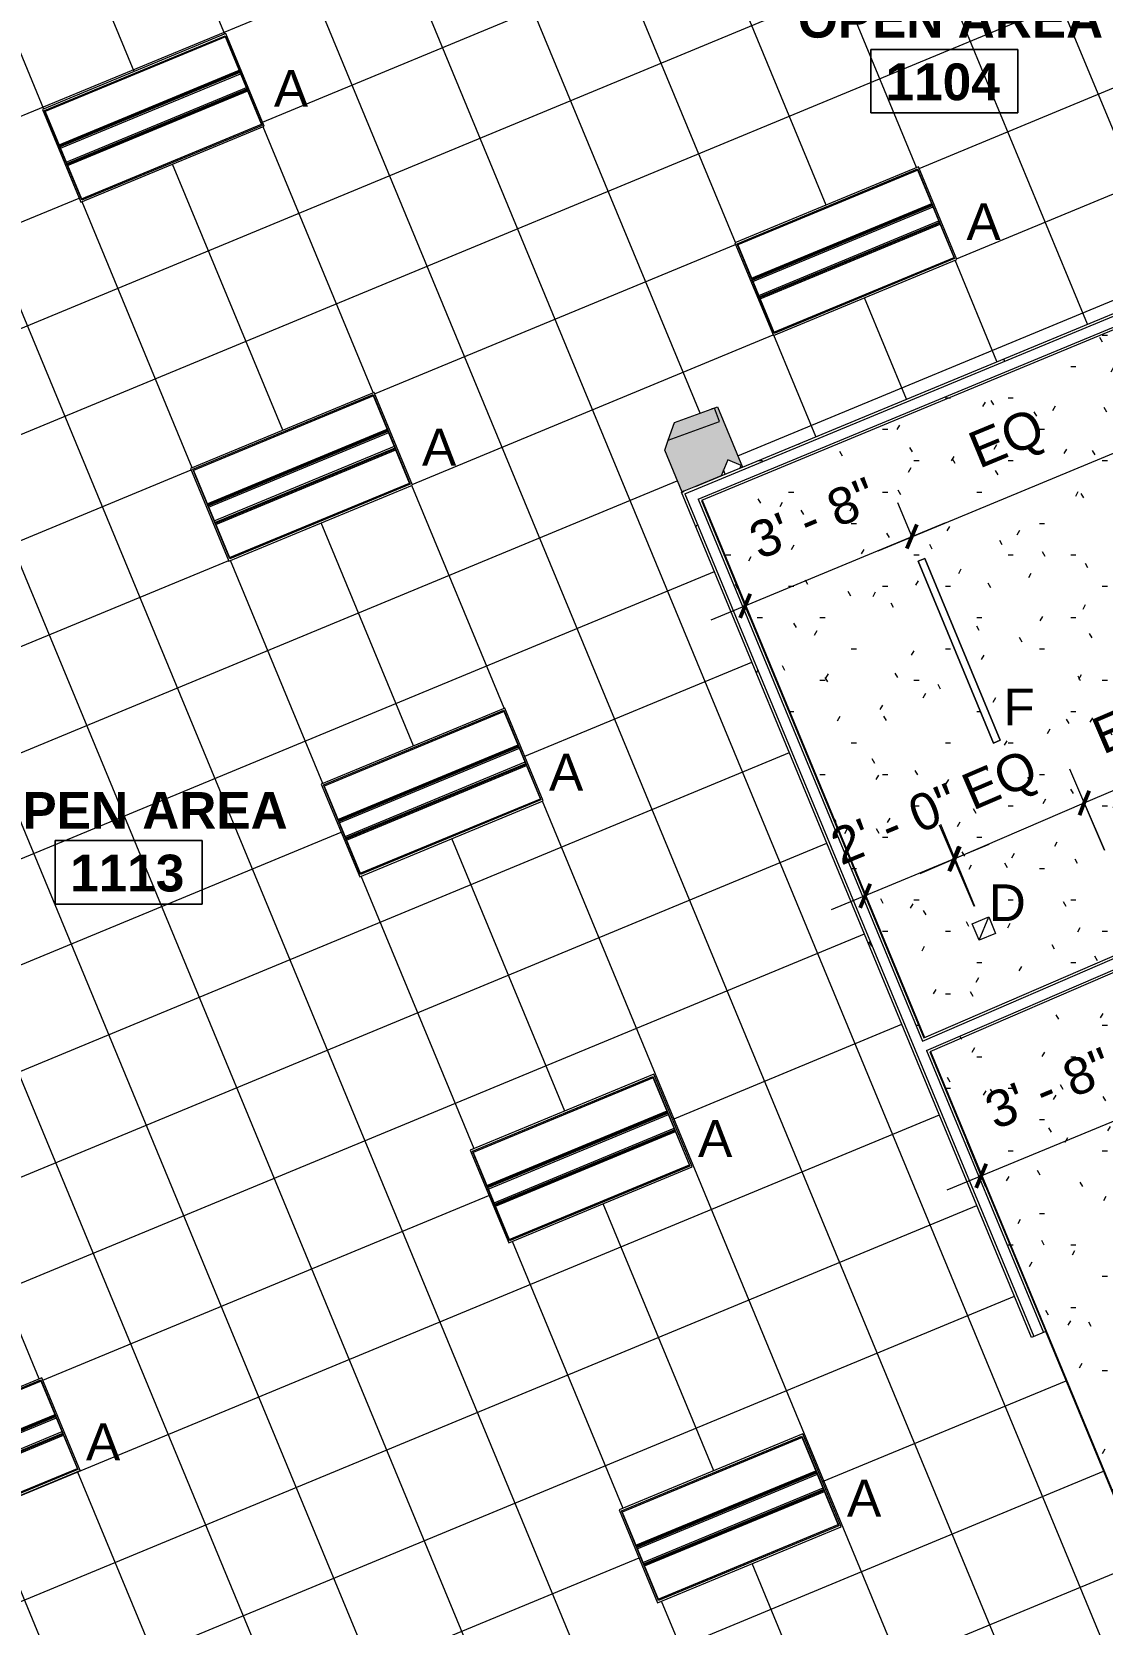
# Model space of a CAD drawing. Header units: inches. Extents: x 488 to 2071, y 800 to 2512.
# Drawn here: x 1535 to 1797.1, y 1927 to 2316.8 of the extents above; entities that cross this region are included whole.
import ezdxf

# ---------------------------------------------------------------- set-up
doc = ezdxf.new("R2010")
doc.units = ezdxf.units.IN
doc.header["$MEASUREMENT"] = 0
for name, color, linetype, lineweight in [('A-ANNO-DIMS', 211, 'Continuous', 9), ('A-ANNO-DIMS-96', 211, 'Continuous', 9), ('A-AREA-IDEN', 2, 'Continuous', 9), ('A-CLNG', 13, 'Continuous', 13), ('A-CLNG-PATT', 13, 'Continuous', 13), ('A-DETL-GENF', 92, 'Continuous', 9), ('A-WALL', 113, 'Continuous', 9), ('A-WALL-PATT', 111, 'Continuous', 13), ('E-LITE-EQPM', 33, 'Continuous', 9), ('E-LITE-EQPM-IDEN', 33, 'Continuous', 9), ('I-WALL', 2, 'Continuous', 9)]:
    doc.layers.add(name, color=color, linetype=linetype, lineweight=lineweight)
doc.styles.add('Arial', font='arial.ttf', dxfattribs={"height": 9})
doc.styles.add('Swis721 Lt BT', font='swissl.ttf', dxfattribs={"height": 9})
doc.styles.add('Swis721 Lt BT_B', font='', dxfattribs={"height": 9})
doc.styles.get('Swis721 Lt BT_B').set_extended_font_data('Swis721 Lt BT', bold=True)
doc.dimstyles.new('OTJ_-_3_32__Linear__1_2__Tolerance', dxfattribs={"dimscale": 12, "dimtxt": 9.497835, "dimasz": 0.375, "dimexe": 0.75, "dimexo": 0.5, "dimgap": 0.5, "dimtad": 1, "dimdec": 1, "dimrnd": 0.5, "dimzin": 3, "dimdsep": 46, "dimlunit": 4, "dimtxsty": 'Swis721 Lt BT', "dimblk1": 'OBLIQUE', "dimblk2": 'OBLIQUE', "dimsah": 1, "dimcen": 0.09, "dimdle": 0.75, "dimazin": 0, "dimtfac": 1, "dimtdec": 4, "dimtix": 1, "dimtmove": 0, "dimatfit": 3, "dimfxl": 1, "dimtvp": 1, "dimfrac": 2, "dimtolj": 1, "dimtzin": 0, "dimarcsym": 2})
pattern_1 = [(0, (0, 0), (30.72, 7.68), [1.267, -21.773, 1.267, -21.773, -122.88]), (0, (0, 0), (30.72, 7.68), [-46.08, 1.267, -44.813, 1.267, -21.773, -53.76]), (0, (0, 0), (30.72, 7.68), [-115.2, 1.267, -14.093, 1.267, -37.133]), (120, (11.52, 3.84), (-22.011075, 22.7643), [1.267, -21.773, 1.267, -21.773, -122.88]), (120, (11.52, 3.84), (-22.011075, 22.7643), [-46.08, 1.267, -44.813, 1.267, -21.773, -53.76]), (120, (11.52, 3.84), (-22.011075, 22.7643), [-115.2, 1.267, -14.093, 1.267, -37.133]), (240, (15.36, 19.2), (-8.708925, -30.4443), [1.267, -21.773, 1.267, -21.773, -122.88]), (240, (15.36, 19.2), (-8.708925, -30.4443), [-46.08, 1.267, -44.813, 1.267, -21.773, -53.76]), (240, (15.36, 19.2), (-8.708925, -30.4443), [-115.2, 1.267, -14.093, 1.267, -37.133])]

# ---------------------------------------------------------------- blocks, each defined once
blk = doc.blocks.new('L-Recessed-Axis-Plano - 2 X 4-4550867-Level 1 REFLECTED CEILING PLAN')
at = {"layer": 'E-LITE-EQPM'}
for p, q in [((23.91, 11.87), (-23.91, 11.87)), ((-23.91, 11.87), (-23.91, -11.88)), ((23.91, -11.88), (23.91, 11.87)), ((-23.87, -11.56), (-23.87, 11.56)), ((-23.87, 11.56), (23.88, 11.56)), ((23.88, 11.56), (23.88, -11.56)), ((-23.87, 2.74), (23.88, 2.74)), ((23.88, 2.51), (-23.87, 2.51)), ((-23.87, 2.3), (23.88, 2.3)), ((-23.87, 2.2), (23.88, 2.2)), ((-23.87, 1.83), (23.88, 1.83)), ((-23.87, -1.83), (23.88, -1.83)), ((-23.87, -2.2), (23.88, -2.2)), ((-23.87, -2.3), (23.88, -2.3)), ((-23.87, -2.51), (23.88, -2.51)), ((-23.87, -2.74), (23.88, -2.74)), ((23.88, -11.56), (-23.87, -11.56)), ((-23.91, -11.88), (23.91, -11.88))]:
    blk.add_line(p, q, dxfattribs=at)
blk = doc.blocks.new('L-Recessed Square Downlight - 4_ 2-5471049-Level 1 REFLECTED CEILING PLAN')
at = {"layer": 'E-LITE-EQPM'}
for p, q in [((2.1875, 2.1875), (-2.1875, 2.1875)), ((-2.1875, 2.1875), (-2.1875, -2.1875)), ((-2.1875, -2.1875), (2.1875, 2.1875)), ((2.1875, -2.1875), (2.1875, 2.1875)), ((-2.1875, -2.1875), (2.1875, -2.1875))]:
    blk.add_line(p, q, dxfattribs=at)
blk = doc.blocks.new('Lighting-Recessed-Axis-Sculpt - SCR-B4-300-80-35-F-4-5384504-Level 1 REFLECTED CEILING PLAN')
at = {"layer": 'A-DETL-GENF'}
for p, q in [((-24.085, -0.875), (-24.085, 0.875)), ((-24.085, 0.875), (24.085, 0.875)), ((24.085, 0.875), (-24.085, 0.875)), ((-24.085, 0.875), (-24.085, -0.875)), ((24.085, 0.875), (24.085, -0.875)), ((24.085, -0.875), (24.085, 0.875)), ((24.085, -0.875), (-24.085, -0.875)), ((-24.085, -0.875), (24.085, -0.875))]:
    blk.add_line(p, q, dxfattribs=at)
blk = doc.blocks.new('DIMBLOCK22-Level 1 REFLECTED CEILING PLAN')
at = {"layer": 'A-ANNO-DIMS-96', "lineweight": 50}
for p, q in [((1806.04, 2216.24), (1807.26, 2219.18)), ((1806.04, 2216.24), (1804.82, 2213.3)), ((1750.57, 2193.26), (1751.78, 2196.2)), ((1750.57, 2193.26), (1749.35, 2190.32))]:
    blk.add_line(p, q, dxfattribs=at)
at = {"layer": 'A-ANNO-DIMS-96'}
for p, q in [((1742.25, 2189.81), (1806.04, 2216.24)), ((1805.76, 2216.92), (1809.49, 2207.92)), ((1806.04, 2216.24), (1805.76, 2216.92)), ((1750.63, 2193.11), (1747.12, 2201.57)), ((1750.57, 2193.26), (1750.63, 2193.11))]:
    blk.add_line(p, q, dxfattribs=at)
at = {"layer": 'A-ANNO-DIMS-96', "color": 0, "insert": (1763.54, 2218.13), "char_height": 9, "width": 20.443, "attachment_point": 1, "rotation": 22.5, "line_spacing_factor": 1.005062, "style": 'Swis721 Lt BT'}
blk.add_mtext('EQ', dxfattribs=at)
blk = doc.blocks.new('_Oblique')
at = {"color": 0, "linetype": 'ByBlock', "lineweight": -2}
blk.add_line((-0.5, -0.5), (0.5, 0.5), dxfattribs=at)
blk = doc.blocks.new('DIMBLOCK25-Level 1 REFLECTED CEILING PLAN')
at = {"layer": 'A-ANNO-DIMS-96'}
for p, q in [((1750.63, 2193.11), (1747.12, 2201.57)), ((1701.39, 2172.89), (1758.88, 2196.7)), ((1750.57, 2193.26), (1750.63, 2193.11)), ((1710.79, 2173.73), (1706.26, 2184.65)), ((1709.71, 2176.34), (1710.79, 2173.73))]:
    blk.add_line(p, q, dxfattribs=at)
at = {"layer": 'A-ANNO-DIMS-96', "lineweight": 50}
for p, q in [((1750.57, 2193.26), (1751.78, 2196.2)), ((1750.57, 2193.26), (1749.35, 2190.32)), ((1709.71, 2176.34), (1710.92, 2179.27)), ((1709.71, 2176.34), (1708.49, 2173.4))]:
    blk.add_line(p, q, dxfattribs=at)
at = {"layer": 'A-ANNO-DIMS-96', "color": 0, "insert": (1709.8, 2195.87), "char_height": 9, "width": 34.9159, "attachment_point": 1, "rotation": 22.5, "line_spacing_factor": 1.005062, "style": 'Swis721 Lt BT'}
blk.add_mtext('3\' - 8"', dxfattribs=at)
blk = doc.blocks.new('DIMBLOCK26-Level 1 REFLECTED CEILING PLAN')
at = {"layer": 'A-ANNO-DIMS-96'}
for p, q in [((1797.72, 2116.5), (1789.21, 2136.32)), ((1752.59, 2110.8), (1792.76, 2128.05)), ((1792.76, 2128.05), (1797.72, 2116.5)), ((1765.82, 2102.8), (1757.31, 2122.62)), ((1760.86, 2114.35), (1765.82, 2102.8))]:
    blk.add_line(p, q, dxfattribs=at)
at = {"layer": 'A-ANNO-DIMS-96', "lineweight": 50}
for p, q in [((1792.76, 2128.05), (1793.94, 2131)), ((1792.76, 2128.05), (1791.58, 2125.09)), ((1760.86, 2114.35), (1762.04, 2117.31)), ((1760.86, 2114.35), (1759.68, 2111.4))]:
    blk.add_line(p, q, dxfattribs=at)
at = {"layer": 'A-ANNO-DIMS-96', "color": 0, "insert": (1761.88, 2134.39), "char_height": 9, "width": 20.443, "attachment_point": 1, "rotation": 23.2392, "line_spacing_factor": 1.005062, "style": 'Swis721 Lt BT'}
blk.add_mtext('EQ', dxfattribs=at)
blk = doc.blocks.new('DIMBLOCK27-Level 1 REFLECTED CEILING PLAN')
at = {"layer": 'A-ANNO-DIMS-96'}
for p, q in [((1829.5, 2130.47), (1821.11, 2150.02)), ((1792.76, 2128.05), (1824.66, 2141.75)), ((1824.66, 2141.75), (1829.5, 2130.47)), ((1797.72, 2116.5), (1789.21, 2136.32)), ((1792.76, 2128.05), (1797.72, 2116.5))]:
    blk.add_line(p, q, dxfattribs=at)
at = {"layer": 'A-ANNO-DIMS-96', "lineweight": 50}
for p, q in [((1824.66, 2141.75), (1825.84, 2144.7)), ((1824.66, 2141.75), (1823.48, 2138.79)), ((1792.76, 2128.05), (1793.94, 2131)), ((1792.76, 2128.05), (1791.58, 2125.09))]:
    blk.add_line(p, q, dxfattribs=at)
at = {"layer": 'A-ANNO-DIMS-96', "color": 0, "insert": (1793.77, 2148.09), "char_height": 9, "width": 20.443, "attachment_point": 1, "rotation": 23.2392, "line_spacing_factor": 1.005062, "style": 'Swis721 Lt BT'}
blk.add_mtext('EQ', dxfattribs=at)
blk = doc.blocks.new('DIMBLOCK29-Level 1 REFLECTED CEILING PLAN')
at = {"layer": 'A-ANNO-DIMS-96'}
for p, q in [((1765.89, 2102.83), (1757.63, 2122.78)), ((1769.39, 2117.91), (1730.79, 2101.92)), ((1761.08, 2114.46), (1765.89, 2102.83)), ((1738.03, 2107.97), (1742.55, 2097.05)), ((1739.11, 2105.36), (1738.03, 2107.97))]:
    blk.add_line(p, q, dxfattribs=at)
at = {"layer": 'A-ANNO-DIMS-96', "lineweight": 50}
for p, q in [((1761.08, 2114.46), (1762.29, 2117.4)), ((1761.08, 2114.46), (1759.86, 2111.52)), ((1739.11, 2105.36), (1737.89, 2102.42)), ((1739.11, 2105.36), (1740.32, 2108.3))]:
    blk.add_line(p, q, dxfattribs=at)
at = {"layer": 'A-ANNO-DIMS-96', "color": 0, "insert": (1729.76, 2120.99), "char_height": 9, "width": 34.9159, "attachment_point": 1, "rotation": 22.5, "line_spacing_factor": 1.005062, "style": 'Swis721 Lt BT'}
blk.add_mtext('2\' - 0"', dxfattribs=at)
blk = doc.blocks.new('DIMBLOCK34-Level 1 REFLECTED CEILING PLAN')
at = {"layer": 'A-ANNO-DIMS-96'}
for p, q in [((1809.53, 2050.59), (1804.81, 2061.97)), ((1759.2, 2033.33), (1816.57, 2057.1)), ((1808.26, 2053.65), (1809.53, 2050.59)), ((1768.59, 2034.17), (1764.07, 2045.09)), ((1767.51, 2036.78), (1768.59, 2034.17))]:
    blk.add_line(p, q, dxfattribs=at)
at = {"layer": 'A-ANNO-DIMS-96', "lineweight": 50}
for p, q in [((1808.26, 2053.65), (1809.47, 2056.59)), ((1808.26, 2053.65), (1807.04, 2050.71)), ((1767.51, 2036.78), (1768.73, 2039.72)), ((1767.51, 2036.78), (1766.3, 2033.84))]:
    blk.add_line(p, q, dxfattribs=at)
at = {"layer": 'A-ANNO-DIMS-96', "color": 0, "insert": (1767.55, 2056.29), "char_height": 9, "width": 34.9159, "attachment_point": 1, "rotation": 22.5, "line_spacing_factor": 1.005062, "style": 'Swis721 Lt BT'}
blk.add_mtext('3\' - 8"', dxfattribs=at)
blk = doc.blocks.new('Room Tag - Room Name and Number-3379422-Level 1 REFLECTED CEILING PLAN')
at = {"layer": 'A-AREA-IDEN'}
for p, q in [((-0.1881, -0.1636), (-0.1881, -0.0018)), ((-0.1881, -0.0018), (0.1869, -0.0018)), ((0.1869, -0.0018), (-0.1881, -0.0018)), ((-0.1881, -0.0018), (-0.1881, -0.1636)), ((0.1869, -0.0018), (0.1869, -0.1636)), ((0.1869, -0.1636), (0.1869, -0.0018)), ((0.1869, -0.1636), (-0.1881, -0.1636)), ((-0.1881, -0.1636), (0.1869, -0.1636))]:
    blk.add_line(p, q, dxfattribs=at)

msp = doc.modelspace()

# ---------------------------------------------------------------- hatches: boundary and pattern name
at = {"layer": 'A-CLNG-PATT'}
h = msp.add_hatch(dxfattribs=at)
h.set_pattern_fill('FP_8', color=256, style=0, pattern_type=2)
h.set_pattern_definition([(22.5, (1548.482, 2147.036), (9.1844, -22.1731), []), (292.5, (1548.482, 2147.036), (-22.1731, -9.1844), [])])
h.paths.add_polyline_path([(1500.81, 1790.56), (1501.31, 1790.76), (1501.16, 1791.18), (1571.97, 1820.51), (1572.14, 1820.1), (1815.51, 1920.91), (1783.31, 1998.63), (1779.85, 1997.2), (1694.14, 2204.12), (1694.26, 2204.17), (1690.01, 2214.45), (1692.45, 2221.18), (1702.25, 2224.79), (1702.93, 2225.07), (1709.04, 2210.3), (1881.32, 2281.66), (1871.75, 2304.75), (1875.22, 2306.19), (1886.22, 2279.63), (1939.27, 2303.36), (1926.08, 2308.83), (1930.95, 2320.62), (1732.29, 2402.91), (1730.28, 2398.06), (1706.94, 2407.73), (1707.65, 2408.04), (1706.65, 2410.45), (1123.74, 2169.01), (1193.44, 2000.73), (1381.99, 2078.83), (1413.5, 2002.76), (1413, 2002.55), (1500.73, 1790.73)], flags=0)
h.paths.add_polyline_path([(1587.01, 1796.35), (1702.75, 1844.29), (1693.61, 1866.36), (1577.87, 1818.42), (1586.77, 1796.92)], flags=0)
h.paths.add_polyline_path([(1706.21, 1845.72), (1822.22, 1893.78), (1813.08, 1915.84), (1697.07, 1867.79), (1705.64, 1847.12)], flags=0)
h.paths.add_polyline_path([(1538.42, 1858), (1529.02, 1880.69), (1573.95, 1899.3), (1583.35, 1876.6), (1538.64, 1858.09)], flags=0)
h.paths.add_polyline_path([(1223.52, 1928.11), (1371.65, 1989.47), (1343.01, 2058.63), (1194.88, 1997.27), (1220.22, 1936.09)], flags=0)
h.paths.add_polyline_path([(1688.29, 1932.27), (1678.89, 1954.97), (1723.82, 1973.57), (1733.22, 1950.88), (1688.51, 1932.37)], flags=0)
h.paths.add_polyline_path([(1501.95, 1946.05), (1492.55, 1968.75), (1537.47, 1987.35), (1546.87, 1964.66), (1502.17, 1946.14)], flags=0)
h.paths.add_polyline_path([(1256.51, 1973.08), (1247.11, 1995.77), (1292.04, 2014.38), (1301.44, 1991.69), (1256.73, 1973.17)], flags=0)
h.paths.add_polyline_path([(1375.12, 1990.9), (1408.61, 2004.78), (1379.96, 2073.93), (1346.47, 2060.06), (1374.78, 1991.72)], flags=0)
h.paths.add_polyline_path([(1651.82, 2020.33), (1642.42, 2043.02), (1687.34, 2061.63), (1696.74, 2038.94), (1652.04, 2020.42)], flags=0)
h.paths.add_polyline_path([(1464.75, 2034.15), (1455.35, 2056.84), (1500.27, 2075.45), (1509.67, 2052.75), (1464.97, 2034.24)], flags=0)
h.paths.add_polyline_path([(1272.7, 2058.61), (1263.3, 2081.31), (1308.23, 2099.91), (1317.63, 2077.22), (1272.92, 2058.7)], flags=0)
h.paths.add_polyline_path([(1383.89, 2074.95), (1377.81, 2089.75), (1392.55, 2095.86), (1398.67, 2081.07), (1384, 2075)], flags=0)
h.paths.add_polyline_path([(1615.33, 2110), (1605.93, 2132.69), (1650.85, 2151.3), (1660.25, 2128.6), (1615.55, 2110.09)], flags=0)
h.paths.add_polyline_path([(1428.31, 2123.75), (1418.91, 2146.44), (1463.84, 2165.05), (1473.24, 2142.36), (1428.53, 2123.84)], flags=0)
h.paths.add_polyline_path([(1236.33, 2146.42), (1226.93, 2169.11), (1271.86, 2187.72), (1281.26, 2165.03), (1236.55, 2146.51)], flags=0)
h.paths.add_polyline_path([(1583.32, 2187.27), (1573.92, 2209.97), (1618.84, 2228.58), (1628.24, 2205.88), (1583.54, 2187.37)], flags=0)
h.paths.add_polyline_path([(1703.83, 2208.14), (1708.44, 2210.05), (1708.72, 2210.71), (1705.5, 2212.08), (1703.84, 2208.16)], flags=0)
h.paths.add_polyline_path([(1391.42, 2211.83), (1382.02, 2234.52), (1426.95, 2253.13), (1436.35, 2230.44), (1391.64, 2211.92)], flags=0)
h.paths.add_polyline_path([(1716.63, 2242.49), (1707.23, 2265.19), (1752.15, 2283.8), (1761.55, 2261.1), (1716.85, 2242.59)], flags=0)
h.paths.add_polyline_path([(1547.04, 2275.12), (1537.64, 2297.81), (1582.57, 2316.42), (1591.97, 2293.73), (1547.26, 2275.21)], flags=0)
h.paths.add_polyline_path([(1679.85, 2331.3), (1670.45, 2353.99), (1715.37, 2372.6), (1724.77, 2349.91), (1680.07, 2331.39)], flags=0)
h.paths.add_polyline_path([(1728.25, 2402.96), (1728.82, 2404.35), (1710.37, 2411.99), (1708.41, 2411.18), (1728.01, 2403.06)], flags=0)
h = msp.add_hatch(dxfattribs=at)
h.set_pattern_fill('FP_7', color=256, style=0, pattern_type=2)
h.set_pattern_definition(pattern_1)
h.paths.add_polyline_path([(1815.51, 1920.91), (2015.84, 2003.9), (2015.84, 2285.46), (1945.75, 2314.49), (1940.86, 2302.71), (1939.27, 2303.36), (1886.22, 2279.63), (1895.87, 2256.34), (1892.4, 2254.91), (1882.76, 2278.19), (1699.04, 2202.09), (1753.51, 2070.59), (1870.5, 2121.06), (1939.72, 2107.61), (1939, 2103.93), (1870.78, 2117.15), (1754.95, 2067.12), (1813.43, 1925.91)], flags=0)
h.paths.add_polyline_path([(1838.63, 1978.03), (1811.01, 2044.71), (1812.63, 2045.38), (1840.25, 1978.7)], flags=0)
h.paths.add_polyline_path([(1883.06, 1996.64), (1855.44, 2063.32), (1857.06, 2063.99), (1884.68, 1997.31)], flags=0)
h.paths.add_polyline_path([(1928.38, 2013.11), (1900.77, 2079.78), (1902.38, 2080.45), (1930, 2013.78)], flags=0)
h.paths.add_polyline_path([(1770.55, 2142.73), (1752.11, 2187.23), (1753.73, 2187.9), (1772.16, 2143.4)], flags=0)
h.paths.add_polyline_path([(1825.68, 2166.54), (1807.25, 2211.04), (1808.86, 2211.71), (1827.3, 2167.21)], flags=0)
h.paths.add_polyline_path([(1881.5, 2188.69), (1863.07, 2233.19), (1864.69, 2233.86), (1883.12, 2189.36)], flags=0)
h.paths.add_polyline_path([(1936.98, 2211.67), (1918.55, 2256.17), (1920.16, 2256.84), (1938.6, 2212.34)], flags=0)
at = {"layer": 'A-WALL'}
msp.add_hatch(color=250, dxfattribs=at).paths.add_polyline_path([(1694.26, 2204.17), (1703.84, 2208.16), (1705.5, 2212.08), (1708.72, 2210.71), (1708.44, 2210.05), (1709.04, 2210.3), (1702.93, 2225.07), (1702.25, 2224.75), (1703.45, 2221.46), (1690.89, 2216.89), (1690.01, 2214.45), (1694.23, 2204.25)], flags=0)
at = {"layer": 'A-WALL-PATT', "lineweight": 9}
h = msp.add_hatch(dxfattribs=at)
h.set_pattern_fill('FP_1', color=256, style=0, pattern_type=2)
h.set_pattern_definition(pattern_1)
h.paths.add_polyline_path([(1694.95, 2203.78), (1881.56, 2281.08), (1881.32, 2281.66), (1694.72, 2204.36), (1694.81, 2204.12)], flags=0)
h = msp.add_hatch(dxfattribs=at)
h.set_pattern_fill('FP_1', color=256, style=0, pattern_type=2)
h.set_pattern_definition(pattern_1)
h.paths.add_polyline_path([(1699.04, 2202.09), (1882.76, 2278.19), (1882.52, 2278.77), (1698.8, 2202.67)], flags=0)
msp.add_hatch(color=7, dxfattribs=at).paths.add_polyline_path([(1690.89, 2216.89), (1703.45, 2221.46), (1702.25, 2224.75), (1692.45, 2221.18), (1692.24, 2220.6)], flags=0)
h = msp.add_hatch(dxfattribs=at)
h.set_pattern_fill('FP_1', color=256, style=0, pattern_type=2)
h.set_pattern_definition(pattern_1)
h.paths.add_polyline_path([(1779.85, 1997.2), (1780.43, 1997.43), (1694.72, 2204.36), (1694.14, 2204.12), (1773.8, 2011.8)], flags=0)
h = msp.add_hatch(dxfattribs=at)
h.set_pattern_fill('FP_1', color=256, style=0, pattern_type=2)
h.set_pattern_definition(pattern_1)
h.paths.add_polyline_path([(1782.74, 1998.39), (1783.31, 1998.63), (1754.71, 2067.7), (1754.13, 2067.45), (1780.43, 2003.97)], flags=0)
h.paths.add_polyline_path([(1753.18, 2069.76), (1753.75, 2070.01), (1698.8, 2202.67), (1698.22, 2202.43), (1752.82, 2070.63)], flags=0)
h = msp.add_hatch(dxfattribs=at)
h.set_pattern_fill('FP_1', color=256, style=0, pattern_type=2)
h.set_pattern_definition(pattern_1)
h.paths.add_polyline_path([(1754.95, 2067.12), (1871.87, 2117.61), (1870.78, 2117.83), (1754.71, 2067.7)], flags=0)

# ---------------------------------------------------------------- linework, layer by layer
at = {"layer": 'A-CLNG'}
for p, q in [((1582.57, 2316.42), (1537.64, 2297.81)), ((1591.97, 2293.73), (1582.57, 2316.42)), ((1537.64, 2297.81), (1547.04, 2275.12)), ((1547.04, 2275.12), (1591.97, 2293.73)), ((1752.15, 2283.8), (1707.23, 2265.19)), ((1761.55, 2261.1), (1752.15, 2283.8)), ((1707.23, 2265.19), (1716.63, 2242.49)), ((1716.63, 2242.49), (1761.55, 2261.1)), ((1618.84, 2228.58), (1573.92, 2209.97)), ((1628.24, 2205.88), (1618.84, 2228.58)), ((1573.92, 2209.97), (1583.32, 2187.27)), ((1583.32, 2187.27), (1628.24, 2205.88)), ((1699.21, 2202.17), (1753.64, 2070.64)), ((1650.85, 2151.3), (1605.93, 2132.69)), ((1660.25, 2128.6), (1650.85, 2151.3)), ((1605.93, 2132.69), (1615.33, 2110)), ((1615.33, 2110), (1660.25, 2128.6)), ((1755.07, 2067.18), (1815.64, 1920.96)), ((1687.34, 2061.63), (1642.42, 2043.02)), ((1696.74, 2038.94), (1687.34, 2061.63)), ((1642.42, 2043.02), (1651.82, 2020.33)), ((1651.82, 2020.33), (1696.74, 2038.94)), ((1815.51, 1920.91), (1783.31, 1998.63)), ((1537.47, 1987.35), (1492.55, 1968.75)), ((1546.87, 1964.66), (1537.47, 1987.35)), ((1723.82, 1973.57), (1678.89, 1954.97)), ((1733.22, 1950.88), (1723.82, 1973.57)), ((1501.95, 1946.05), (1546.87, 1964.66)), ((1678.89, 1954.97), (1688.29, 1932.27)), ((1688.29, 1932.27), (1733.22, 1950.88))]:
    msp.add_line(p, q, dxfattribs=at)
at = {"layer": 'A-WALL', "lineweight": 13}
for p, q in [((1694.95, 2203.78), (1882.14, 2281.32)), ((1698.22, 2202.43), (1883.1, 2279.01)), ((1694.95, 2203.78), (1780.43, 1997.43)), ((1698.22, 2202.43), (1753.18, 2069.76)), ((1753.18, 2069.76), (1870.5, 2120.43)), ((1754.13, 2067.45), (1870.78, 2117.83)), ((1754.13, 2067.45), (1782.74, 1998.39))]:
    msp.add_line(p, q, dxfattribs=at)
at = {"layer": 'A-WALL', "color": 55, "lineweight": 20}
for p, q in [((1701.4, 2224.44), (1702.93, 2225.07)), ((1702.93, 2225.07), (1709.04, 2210.3)), ((1690.01, 2214.45), (1690.89, 2216.89)), ((1694.26, 2204.17), (1690.01, 2214.45)), ((1705.5, 2212.08), (1703.83, 2208.14)), ((1708.72, 2210.71), (1705.5, 2212.08)), ((1708.44, 2210.05), (1708.72, 2210.71))]:
    msp.add_line(p, q, dxfattribs=at)
at = {"layer": 'A-WALL'}
for p, q in [((1702.25, 2224.75), (1701.4, 2224.44)), ((1703.45, 2221.46), (1702.25, 2224.75)), ((1690.89, 2216.89), (1703.45, 2221.46)), ((1703.83, 2208.14), (1697.6, 2205.56)), ((1709.04, 2210.3), (1708.44, 2210.05)), ((1694.72, 2204.36), (1694.26, 2204.17)), ((1697.6, 2205.56), (1694.72, 2204.36))]:
    msp.add_line(p, q, dxfattribs=at)
at = {"layer": 'I-WALL', "lineweight": 13}
for p, q in [((1709.04, 2210.3), (1881.32, 2281.66)), ((1882.76, 2278.19), (1699.04, 2202.09)), ((1703.83, 2208.14), (1708.44, 2210.05)), ((1694.14, 2204.12), (1694.26, 2204.17)), ((1779.85, 1997.2), (1694.14, 2204.12)), ((1699.04, 2202.09), (1753.51, 2070.59)), ((1753.51, 2070.59), (1870.43, 2121.08)), ((1870.85, 2117.18), (1754.95, 2067.12)), ((1754.95, 2067.12), (1783.31, 1998.63)), ((1783.31, 1998.63), (1779.85, 1997.2))]:
    msp.add_line(p, q, dxfattribs=at)
at = {"layer": 'I-WALL', "color": 55, "lineweight": 20}
for p, q in [((1692.45, 2221.18), (1701.4, 2224.44)), ((1690.89, 2216.89), (1692.45, 2221.18))]:
    msp.add_line(p, q, dxfattribs=at)
at = {"layer": 'I-WALL'}
for p, q in [((1697.6, 2205.56), (1703.83, 2208.14)), ((1708.44, 2210.05), (1709.04, 2210.3)), ((1694.26, 2204.17), (1694.72, 2204.36))]:
    msp.add_line(p, q, dxfattribs=at)

# ---------------------------------------------------------------- block references
at = {"layer": 'A-AREA-IDEN', "xscale": 95.99999999999994, "yscale": 95.99999999999994, "zscale": 95.99999999999994}
for p in [(1758.52, 2312.7), (1558.84, 2119.01)]:
    msp.add_blockref('Room Tag - Room Name and Number-3379422-Level 1 REFLECTED CEILING PLAN', p, dxfattribs=at)
at = {"layer": 'E-LITE-EQPM', "extrusion": (0, 0, -1)}
for name, p, rotation in [('L-Recessed-Axis-Plano - 2 X 4-4550867-Level 1 REFLECTED CEILING PLAN', (-1564.81, 2295.77), 157.5000000000009), ('L-Recessed-Axis-Plano - 2 X 4-4550867-Level 1 REFLECTED CEILING PLAN', (-1734.39, 2263.15), 157.5000000000009), ('L-Recessed-Axis-Plano - 2 X 4-4550867-Level 1 REFLECTED CEILING PLAN', (-1601.08, 2207.93), 157.5000000000009), ('Lighting-Recessed-Axis-Sculpt - SCR-B4-300-80-35-F-4-5384504-Level 1 REFLECTED CEILING PLAN', (-1762.14, 2165.32), 67.5000000000009), ('L-Recessed-Axis-Plano - 2 X 4-4550867-Level 1 REFLECTED CEILING PLAN', (-1633.09, 2130.65), 157.5000000000009), ('L-Recessed Square Downlight - 4_ 2-5471049-Level 1 REFLECTED CEILING PLAN', (-1768.19, 2097.29), 67.50000000000271), ('L-Recessed-Axis-Plano - 2 X 4-4550867-Level 1 REFLECTED CEILING PLAN', (-1669.58, 2040.98), 157.5000000000009), ('L-Recessed-Axis-Plano - 2 X 4-4550867-Level 1 REFLECTED CEILING PLAN', (-1519.71, 1966.7), 157.5000000000009), ('L-Recessed-Axis-Plano - 2 X 4-4550867-Level 1 REFLECTED CEILING PLAN', (-1706.05, 1952.92), 157.5000000000009)]:
    msp.add_blockref(name, p, dxfattribs=dict(at, rotation=rotation))

# ---------------------------------------------------------------- texts
at = {"layer": 'A-AREA-IDEN', "char_height": 9, "attachment_point": 1, "style": 'Swis721 Lt BT_B'}
for s, insert, width in [('OPEN AREA', (1722.64, 2324.42), 86.658), ('1104', (1744.11, 2309.1), 33.936), ('OPEN AREA', (1522.96, 2130.73), 86.658), ('1113', (1544.43, 2115.41), 33.936)]:
    msp.add_mtext(s, dxfattribs=dict(at, insert=insert, width=width))
at = {"layer": 'E-LITE-EQPM-IDEN', "char_height": 9, "attachment_point": 1, "style": 'Arial'}
for s, insert, width in [('A', (1594.32, 2307.5), 10.302), ('A', (1763.91, 2274.87), 10.302), ('A', (1630.59, 2219.66), 10.302), ('F', (1772.95, 2156.06), 9.393), ('A', (1661.69, 2140.09), 10.302), ('D', (1769.37, 2108.13), 11.211), ('A', (1698.18, 2050.42), 10.302), ('A', (1548.31, 1976.15), 10.302), ('A', (1734.66, 1962.37), 10.302)]:
    msp.add_mtext(s, dxfattribs=dict(at, insert=insert, width=width))

# ---------------------------------------------------------------- dimensions: what is measured, and where the dimension line sits
at = {"layer": 'A-ANNO-DIMS'}
for base, p1, p2, angle, override, picture, middle in [((1806.04, 2216.24), (1752.92, 2187.57), (1808.06, 2211.38), 22.5, {"dimpost": '<>', "dimfxl": 60.055026}, 'DIMBLOCK22-Level 1 REFLECTED CEILING PLAN', (1774.11, 2214.86)), ((1824.66, 2141.75), (1800.09, 2110.99), (1831.87, 2124.96), 23.2392, {"dimpost": '<>', "dimfxl": 34.715467}, 'DIMBLOCK27-Level 1 REFLECTED CEILING PLAN', (1804.39, 2144.96)), ((1792.76, 2128.05), (1768.19, 2097.29), (1800.09, 2110.99), 23.2392, {"dimpost": '<>', "dimfxl": 34.71418}, 'DIMBLOCK26-Level 1 REFLECTED CEILING PLAN', (1772.49, 2131.26))]:
    dim = msp.add_linear_dim(base=base, p1=p1, p2=p2, angle=angle, text='EQ', dimstyle='OTJ_-_3_32__Linear__1_2__Tolerance', override=override, dxfattribs=at)
    dim.commit()
    dim.dimension.update_dxf_attribs({"geometry": picture, "text_midpoint": middle})
for base, p1, p2, override, picture, middle in [((1750.57, 2193.26), (1708.49, 2179.27), (1752.92, 2187.57), {"dimpost": '<>', "dimfxl": 45.200118}, 'DIMBLOCK25-Level 1 REFLECTED CEILING PLAN', (1726.07, 2194.61)), ((1739.11, 2105.36), (1768.19, 2097.29), (1740.32, 2102.42), {"dimpost": '<>', "dimfxl": 28.334311}, 'DIMBLOCK29-Level 1 REFLECTED CEILING PLAN', (1746.02, 2119.73)), ((1808.26, 2053.65), (1766.3, 2039.72), (1811.82, 2045.04), {"dimpost": '<>', "dimfxl": 45.8365}, 'DIMBLOCK34-Level 1 REFLECTED CEILING PLAN', (1783.82, 2055.03))]:
    dim = msp.add_linear_dim(base=base, p1=p1, p2=p2, angle=22.5, dimstyle='OTJ_-_3_32__Linear__1_2__Tolerance', override=override, dxfattribs=at)
    dim.commit()
    dim.dimension.update_dxf_attribs({"geometry": picture, "text_midpoint": middle})

doc.saveas('drawing.dxf')
